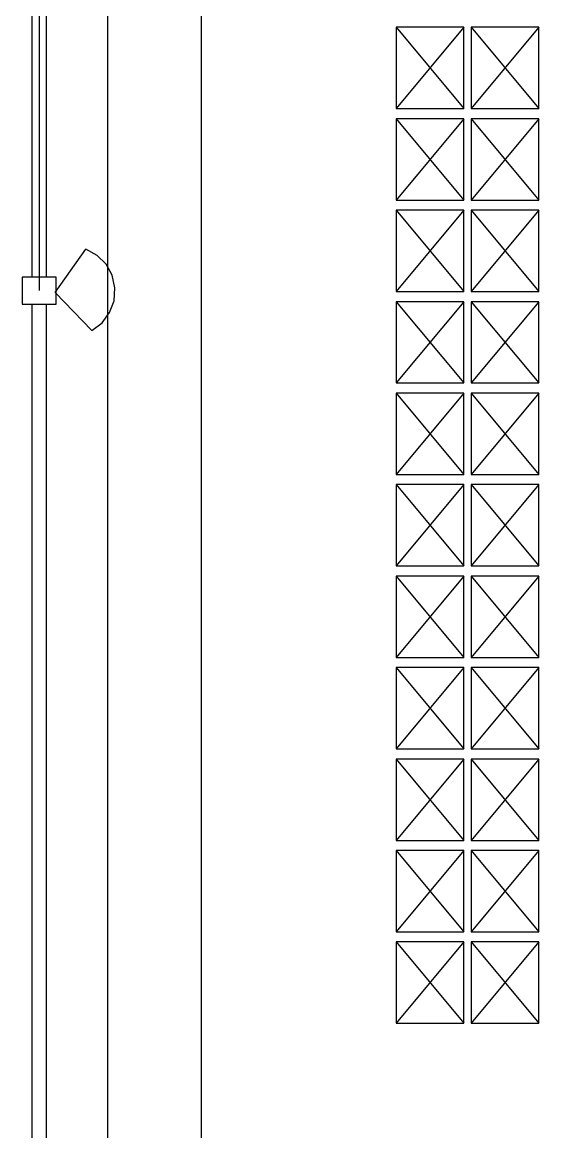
# Model space of a CAD drawing. Header units: metres. Extents: x 2 to 323, y -2 to 254.
# Drawn here: x 149.05 to 156.68, y 55.14 to 71.52 of the extents above; entities that cross this region are included whole.
import ezdxf

# ---------------------------------------------------------------- set-up
doc = ezdxf.new("R2010")
doc.units = ezdxf.units.M
doc.layers.add('REFERENCIA', color=7, linetype='Continuous')

msp = doc.modelspace()

# ---------------------------------------------------------------- linework, layer by layer
at = {"layer": 'REFERENCIA'}
for p, q in [((150.307, 99.653), (150.307, 37.642)), ((151.692, 98.252), (151.692, 38.745)), ((149.296, 97.561), (149.296, 67.561)), ((154.57, 71.449), (155.57, 70.249)), ((155.57, 71.449), (154.57, 70.249)), ((155.677, 71.449), (156.677, 70.249)), ((156.677, 71.449), (155.677, 70.249)), ((154.57, 70.098), (155.57, 68.898)), ((155.57, 70.098), (154.57, 68.898)), ((155.677, 70.098), (156.677, 68.898)), ((156.677, 70.098), (155.677, 68.898)), ((154.57, 68.748), (155.57, 67.548)), ((155.57, 68.748), (154.57, 67.548)), ((155.677, 68.748), (156.677, 67.548)), ((156.677, 68.748), (155.677, 67.548)), ((149.531, 67.536), (149.985, 68.171)), ((150.074, 66.974), (149.531, 67.536)), ((154.57, 67.398), (155.57, 66.198)), ((155.57, 67.398), (154.57, 66.198)), ((155.677, 67.398), (156.677, 66.198)), ((156.677, 67.398), (155.677, 66.198)), ((154.57, 66.047), (155.57, 64.847)), ((155.57, 66.047), (154.57, 64.847)), ((155.677, 66.047), (156.677, 64.847)), ((156.677, 66.047), (155.677, 64.847)), ((154.57, 64.697), (155.57, 63.497)), ((155.57, 64.697), (154.57, 63.497)), ((155.677, 64.697), (156.677, 63.497)), ((156.677, 64.697), (155.677, 63.497)), ((154.57, 63.347), (155.57, 62.147)), ((155.57, 63.347), (154.57, 62.147)), ((155.677, 63.347), (156.677, 62.147)), ((156.677, 63.347), (155.677, 62.147)), ((154.57, 61.996), (155.57, 60.796)), ((155.57, 61.996), (154.57, 60.796)), ((155.677, 61.996), (156.677, 60.796)), ((156.677, 61.996), (155.677, 60.796)), ((154.57, 60.646), (155.57, 59.446)), ((155.57, 60.646), (154.57, 59.446)), ((155.677, 60.646), (156.677, 59.446)), ((156.677, 60.646), (155.677, 59.446)), ((154.57, 59.296), (155.57, 58.096)), ((155.57, 59.296), (154.57, 58.096)), ((155.677, 59.296), (156.677, 58.096)), ((156.677, 59.296), (155.677, 58.096)), ((154.57, 57.946), (155.57, 56.746)), ((155.57, 57.946), (154.57, 56.746)), ((155.677, 57.946), (156.677, 56.746)), ((156.677, 57.946), (155.677, 56.746))]:
    msp.add_line(p, q, dxfattribs=at)
for points in [[(149.398, 67.761), (149.194, 67.761), (149.194, 82.361), (149.398, 82.361), (149.398, 67.761)], [(154.57, 71.449), (154.57, 70.249), (155.57, 70.249), (155.57, 71.449), (154.57, 71.449)], [(155.677, 71.449), (155.677, 70.249), (156.677, 70.249), (156.677, 71.449), (155.677, 71.449)], [(154.57, 70.098), (154.57, 68.898), (155.57, 68.898), (155.57, 70.098), (154.57, 70.098)], [(155.677, 70.098), (155.677, 68.898), (156.677, 68.898), (156.677, 70.098), (155.677, 70.098)], [(154.57, 68.748), (154.57, 67.548), (155.57, 67.548), (155.57, 68.748), (154.57, 68.748)], [(155.677, 68.748), (155.677, 67.548), (156.677, 67.548), (156.677, 68.748), (155.677, 68.748)], [(149.046, 67.361), (149.546, 67.361), (149.546, 67.761), (149.046, 67.761), (149.046, 67.361)], [(149.046, 67.361), (149.546, 67.361), (149.546, 67.761), (149.046, 67.761), (149.046, 67.361)], [(149.046, 67.361), (149.546, 67.361), (149.546, 67.761), (149.046, 67.761), (149.046, 67.361)], [(149.046, 67.361), (149.546, 67.361), (149.546, 67.761), (149.046, 67.761), (149.046, 67.361)], [(149.398, 52.761), (149.194, 52.761), (149.194, 67.361), (149.398, 67.361), (149.398, 52.761)], [(154.57, 67.398), (154.57, 66.198), (155.57, 66.198), (155.57, 67.398), (154.57, 67.398)], [(155.677, 67.398), (155.677, 66.198), (156.677, 66.198), (156.677, 67.398), (155.677, 67.398)], [(154.57, 66.047), (154.57, 64.847), (155.57, 64.847), (155.57, 66.047), (154.57, 66.047)], [(155.677, 66.047), (155.677, 64.847), (156.677, 64.847), (156.677, 66.047), (155.677, 66.047)], [(154.57, 64.697), (154.57, 63.497), (155.57, 63.497), (155.57, 64.697), (154.57, 64.697)], [(155.677, 64.697), (155.677, 63.497), (156.677, 63.497), (156.677, 64.697), (155.677, 64.697)], [(154.57, 63.347), (154.57, 62.147), (155.57, 62.147), (155.57, 63.347), (154.57, 63.347)], [(155.677, 63.347), (155.677, 62.147), (156.677, 62.147), (156.677, 63.347), (155.677, 63.347)], [(154.57, 61.996), (154.57, 60.796), (155.57, 60.796), (155.57, 61.996), (154.57, 61.996)], [(155.677, 61.996), (155.677, 60.796), (156.677, 60.796), (156.677, 61.996), (155.677, 61.996)], [(154.57, 60.646), (154.57, 59.446), (155.57, 59.446), (155.57, 60.646), (154.57, 60.646)], [(155.677, 60.646), (155.677, 59.446), (156.677, 59.446), (156.677, 60.646), (155.677, 60.646)], [(154.57, 59.296), (154.57, 58.096), (155.57, 58.096), (155.57, 59.296), (154.57, 59.296)], [(155.677, 59.296), (155.677, 58.096), (156.677, 58.096), (156.677, 59.296), (155.677, 59.296)], [(154.57, 57.946), (154.57, 56.746), (155.57, 56.746), (155.57, 57.946), (154.57, 57.946)], [(155.677, 57.946), (155.677, 56.746), (156.677, 56.746), (156.677, 57.946), (155.677, 57.946)]]:
    msp.add_lwpolyline(points, close=True, dxfattribs=at)
msp.add_lwpolyline([(150.074, 66.974), (150.226, 67.088), (150.337, 67.237), (150.403, 67.412), (150.416, 67.601), (150.375, 67.787), (150.285, 67.95), (150.153, 68.081), (149.985, 68.171)], dxfattribs=at)

doc.saveas('drawing.dxf')
